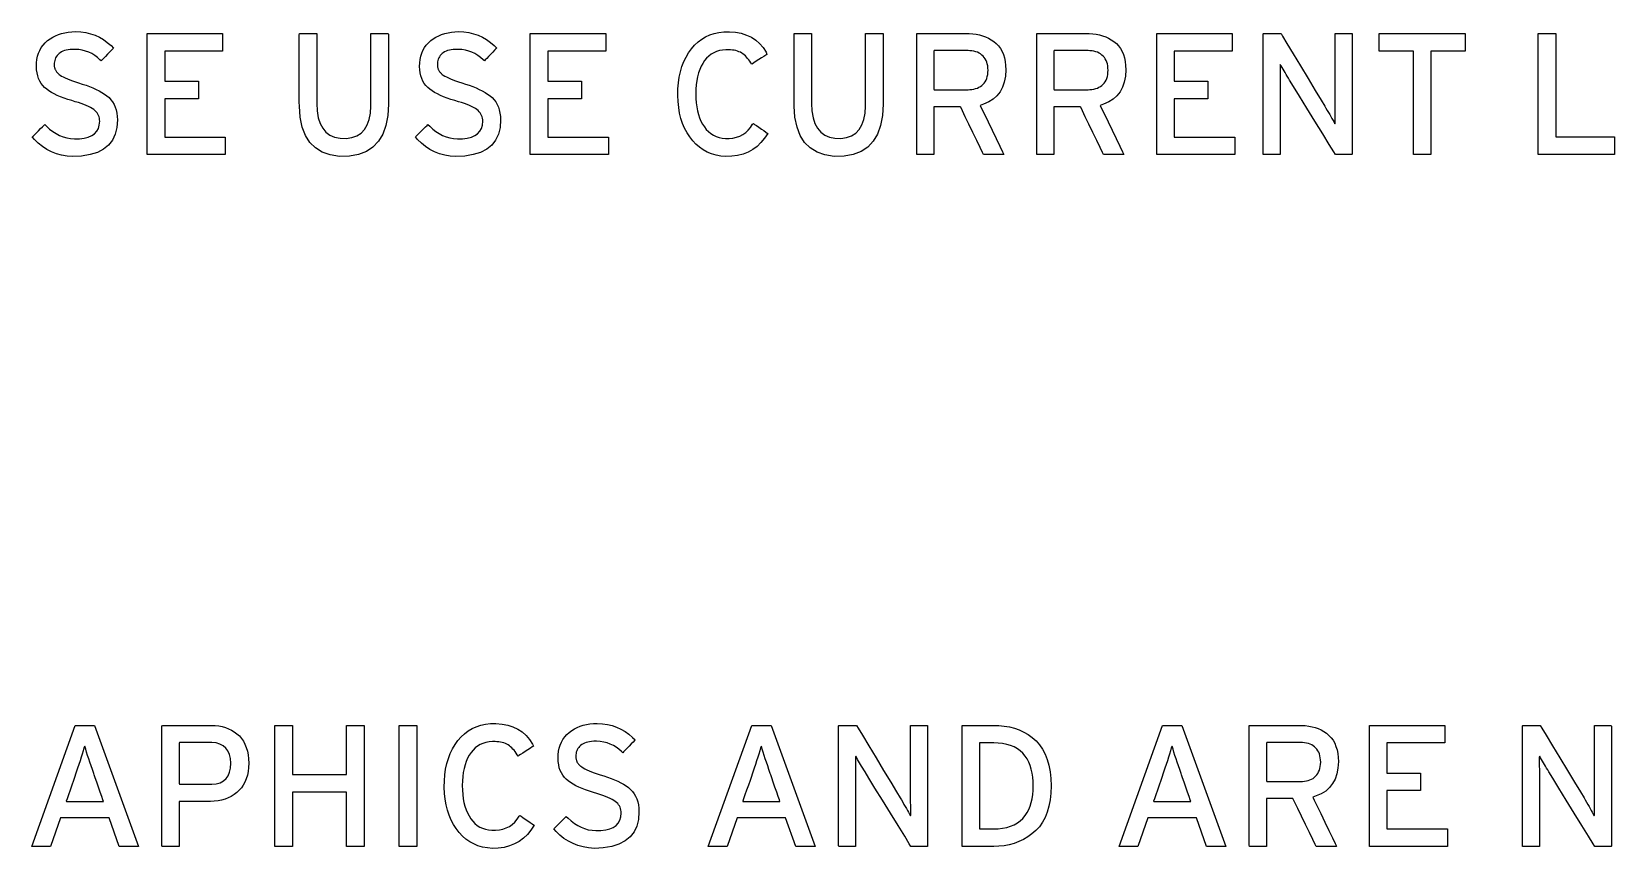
# Model space of a CAD drawing. Extents: x 1 to 47.7, y 0.2 to 33.4.
# Drawn here: x 9.623 to 13.054, y 18.892 to 20.662 of the extents above; entities that cross this region are included whole.
import ezdxf

# ---------------------------------------------------------------- set-up
doc = ezdxf.new("R2010")
doc.units = 0
doc.header["$MEASUREMENT"] = 0
doc.layers.add('6_0____DWG', color=7, linetype='CONTINUOUS')

msp = doc.modelspace()

# ---------------------------------------------------------------- linework, layer by layer
at = {"layer": '6_0____DWG'}
for points in [[(9.8092, 20.4712), (9.8081, 20.4546), (9.8046, 20.44), (9.7986, 20.4273), (9.7901, 20.4165), (9.7792, 20.4077), (9.7658, 20.4007), (9.75, 20.3958), (9.7317, 20.3927), (9.7126, 20.3917), (9.7001, 20.3927), (9.6882, 20.3947), (9.6769, 20.3978), (9.6662, 20.4019), (9.6561, 20.407), (9.6466, 20.4131), (9.6377, 20.4203), (9.6294, 20.4284), (9.6247, 20.4342), (9.6264, 20.4358), (9.6295, 20.4389), (9.6336, 20.443), (9.6381, 20.4475), (9.6427, 20.4521), (9.6468, 20.4562), (9.65, 20.4593), (9.6517, 20.4611), (9.6556, 20.4574), (9.6622, 20.4512), (9.6691, 20.4458), (9.6763, 20.4413), (9.6837, 20.4375), (9.6914, 20.4344), (9.6994, 20.4322), (9.7076, 20.4308), (9.716, 20.4301), (9.7268, 20.4303), (9.7371, 20.4316), (9.7459, 20.4338), (9.7535, 20.437), (9.7596, 20.4412), (9.7645, 20.4464), (9.7679, 20.4526), (9.77, 20.4598), (9.7708, 20.468), (9.7706, 20.4715), (9.7702, 20.4748), (9.7694, 20.4778), (9.7683, 20.4808), (9.7668, 20.4836), (9.7651, 20.4862), (9.763, 20.4888), (9.7606, 20.4912), (9.7579, 20.4934), (9.7546, 20.4956), (9.7509, 20.4979), (9.7466, 20.5), (9.7418, 20.5022), (9.7366, 20.5043), (9.7309, 20.5065), (9.7247, 20.5085), (9.718, 20.5106), (9.7103, 20.5128), (9.7017, 20.5155), (9.6936, 20.5183), (9.686, 20.5212), (9.6789, 20.5243), (9.6724, 20.5275), (9.6663, 20.5308), (9.6608, 20.5343), (9.6559, 20.5379), (9.6514, 20.5416), (9.6474, 20.5456), (9.6439, 20.5502), (9.641, 20.5552), (9.6385, 20.5606), (9.6366, 20.5665), (9.6351, 20.5729), (9.6342, 20.5798), (9.6338, 20.5871), (9.634, 20.5948), (9.6349, 20.6022), (9.6363, 20.6091), (9.6384, 20.6157), (9.641, 20.6219), (9.6443, 20.6278), (9.6483, 20.6332), (9.6528, 20.6383), (9.6579, 20.6429), (9.6634, 20.647), (9.6691, 20.6506), (9.6752, 20.6537), (9.6816, 20.6563), (9.6883, 20.6585), (9.6953, 20.6602), (9.7027, 20.6614), (9.7104, 20.6622), (9.7188, 20.6624), (9.7299, 20.6618), (9.7407, 20.6603), (9.7509, 20.6579), (9.7607, 20.6546), (9.7701, 20.6503), (9.779, 20.6452), (9.7874, 20.6392), (9.7954, 20.6323), (9.8008, 20.6267), (9.7993, 20.6252), (9.7964, 20.6221), (9.7924, 20.618), (9.7879, 20.6134), (9.7834, 20.6087), (9.7793, 20.6044), (9.776, 20.6011), (9.7742, 20.5991), (9.7714, 20.6015), (9.7658, 20.6066), (9.76, 20.611), (9.7537, 20.6148), (9.7472, 20.6179), (9.7402, 20.6204), (9.733, 20.6222), (9.7253, 20.6234), (9.7174, 20.624), (9.7113, 20.6239), (9.7067, 20.6236), (9.7023, 20.623), (9.6983, 20.6222), (9.6945, 20.6212), (9.6911, 20.62), (9.688, 20.6185), (9.6852, 20.6168), (9.6827, 20.6149), (9.6805, 20.6128), (9.6785, 20.6105), (9.6768, 20.6081), (9.6754, 20.6056), (9.6743, 20.6029), (9.6734, 20.6002), (9.6727, 20.5973), (9.6723, 20.5943), (9.6722, 20.5913), (9.6723, 20.5897), (9.6724, 20.5883), (9.6725, 20.5869), (9.6727, 20.5855), (9.673, 20.5842), (9.6734, 20.5829), (9.6738, 20.5817), (9.6743, 20.5805), (9.6748, 20.5793), (9.6755, 20.5781), (9.6762, 20.5768), (9.6771, 20.5756), (9.678, 20.5744), (9.6791, 20.5732), (9.6803, 20.5721), (9.6815, 20.5709), (9.6829, 20.5698), (9.685, 20.5683), (9.6882, 20.5662), (9.6919, 20.5641), (9.6962, 20.562), (9.7009, 20.5599), (9.7062, 20.5578), (9.7119, 20.5556), (9.7182, 20.5535), (9.725, 20.5513), (9.733, 20.5488), (9.7412, 20.5462), (9.749, 20.5434), (9.7563, 20.5404), (9.7632, 20.5373), (9.7696, 20.534), (9.7757, 20.5306), (9.7813, 20.527), (9.7864, 20.5233), (9.7911, 20.5193), (9.7953, 20.5149), (9.7989, 20.51), (9.802, 20.5046), (9.8045, 20.4989), (9.8065, 20.4926), (9.8079, 20.4859), (9.8088, 20.4788)], [(10.3968, 20.5052), (10.3953, 20.4806), (10.3912, 20.459), (10.3845, 20.4404), (10.3752, 20.4248), (10.3633, 20.4121), (10.3489, 20.4025), (10.3318, 20.3959), (10.3122, 20.3923), (10.2905, 20.392), (10.2707, 20.3951), (10.2534, 20.4012), (10.2387, 20.4103), (10.2266, 20.4224), (10.217, 20.4375), (10.21, 20.4556), (10.2056, 20.4767), (10.2037, 20.5009), (10.2036, 20.5098), (10.2036, 20.5233), (10.2036, 20.5439), (10.2036, 20.5689), (10.2036, 20.5954), (10.2036, 20.6203), (10.2036, 20.641), (10.2036, 20.6545), (10.2037, 20.6582), (10.2056, 20.6582), (10.2098, 20.6582), (10.2155, 20.6582), (10.222, 20.6582), (10.2285, 20.6582), (10.2344, 20.6582), (10.239, 20.6582), (10.2414, 20.6582), (10.2417, 20.6561), (10.2417, 20.6445), (10.2417, 20.6251), (10.2417, 20.6009), (10.2417, 20.5747), (10.2417, 20.5494), (10.2417, 20.5278), (10.2417, 20.5127), (10.2417, 20.507), (10.2425, 20.4904), (10.2448, 20.4759), (10.2488, 20.4634), (10.2543, 20.4529), (10.2613, 20.4444), (10.27, 20.438), (10.2802, 20.4336), (10.292, 20.4312), (10.3052, 20.431), (10.3176, 20.4329), (10.3283, 20.4367), (10.3374, 20.4426), (10.3449, 20.4503), (10.3507, 20.4601), (10.355, 20.4718), (10.3577, 20.4855), (10.3587, 20.5011), (10.3587, 20.5082), (10.3587, 20.5219), (10.3587, 20.5427), (10.3587, 20.568), (10.3587, 20.5947), (10.3587, 20.6199), (10.3587, 20.6408), (10.3587, 20.6545), (10.3588, 20.6582), (10.3607, 20.6582), (10.3649, 20.6582), (10.3706, 20.6582), (10.3771, 20.6582), (10.3836, 20.6582), (10.3895, 20.6582), (10.3941, 20.6582), (10.3965, 20.6582), (10.3968, 20.6561), (10.3968, 20.6443), (10.3968, 20.6247), (10.3968, 20.6002), (10.3968, 20.5737), (10.3968, 20.5481), (10.3968, 20.5262), (10.3968, 20.5109)], [(10.6398, 20.4712), (10.6387, 20.4546), (10.6352, 20.44), (10.6292, 20.4273), (10.6207, 20.4165), (10.6098, 20.4077), (10.5964, 20.4007), (10.5805, 20.3958), (10.5622, 20.3927), (10.5431, 20.3917), (10.5306, 20.3927), (10.5187, 20.3947), (10.5074, 20.3978), (10.4967, 20.4019), (10.4866, 20.407), (10.4772, 20.4131), (10.4683, 20.4203), (10.46, 20.4284), (10.4553, 20.4342), (10.457, 20.4358), (10.4601, 20.4389), (10.4641, 20.443), (10.4687, 20.4475), (10.4733, 20.4521), (10.4774, 20.4562), (10.4806, 20.4593), (10.4823, 20.4611), (10.4862, 20.4574), (10.4928, 20.4512), (10.4997, 20.4458), (10.5069, 20.4413), (10.5143, 20.4375), (10.522, 20.4344), (10.5299, 20.4322), (10.5381, 20.4308), (10.5466, 20.4301), (10.5574, 20.4303), (10.5676, 20.4316), (10.5765, 20.4338), (10.584, 20.437), (10.5902, 20.4412), (10.595, 20.4464), (10.5985, 20.4526), (10.6006, 20.4598), (10.6013, 20.468), (10.6012, 20.4715), (10.6007, 20.4748), (10.5999, 20.4778), (10.5988, 20.4808), (10.5974, 20.4836), (10.5957, 20.4862), (10.5936, 20.4888), (10.5912, 20.4912), (10.5885, 20.4934), (10.5852, 20.4956), (10.5814, 20.4979), (10.5772, 20.5), (10.5724, 20.5022), (10.5672, 20.5043), (10.5615, 20.5065), (10.5553, 20.5085), (10.5486, 20.5106), (10.5409, 20.5128), (10.5322, 20.5155), (10.5241, 20.5183), (10.5165, 20.5212), (10.5095, 20.5243), (10.5029, 20.5275), (10.4969, 20.5308), (10.4914, 20.5343), (10.4864, 20.5379), (10.4819, 20.5416), (10.478, 20.5456), (10.4745, 20.5502), (10.4715, 20.5552), (10.4691, 20.5606), (10.4671, 20.5665), (10.4657, 20.5729), (10.4648, 20.5798), (10.4644, 20.5871), (10.4646, 20.5948), (10.4654, 20.6022), (10.4669, 20.6091), (10.4689, 20.6157), (10.4716, 20.6219), (10.4749, 20.6278), (10.4788, 20.6332), (10.4834, 20.6383), (10.4885, 20.6429), (10.4939, 20.647), (10.4997, 20.6506), (10.5057, 20.6537), (10.5121, 20.6563), (10.5189, 20.6585), (10.5259, 20.6602), (10.5333, 20.6614), (10.541, 20.6622), (10.5493, 20.6624), (10.5605, 20.6618), (10.5712, 20.6603), (10.5815, 20.6579), (10.5913, 20.6546), (10.6006, 20.6503), (10.6095, 20.6452), (10.618, 20.6392), (10.626, 20.6323), (10.6314, 20.6267), (10.6299, 20.6252), (10.6269, 20.6221), (10.623, 20.618), (10.6185, 20.6134), (10.614, 20.6087), (10.6098, 20.6044), (10.6066, 20.6011), (10.6047, 20.5991), (10.602, 20.6015), (10.5964, 20.6066), (10.5905, 20.611), (10.5843, 20.6148), (10.5777, 20.6179), (10.5708, 20.6204), (10.5635, 20.6222), (10.5559, 20.6234), (10.5479, 20.624), (10.5419, 20.6239), (10.5372, 20.6236), (10.5329, 20.623), (10.5288, 20.6222), (10.5251, 20.6212), (10.5217, 20.62), (10.5185, 20.6185), (10.5157, 20.6168), (10.5132, 20.6149), (10.511, 20.6128), (10.5091, 20.6105), (10.5074, 20.6081), (10.506, 20.6056), (10.5048, 20.6029), (10.5039, 20.6002), (10.5033, 20.5973), (10.5029, 20.5943), (10.5028, 20.5913), (10.5028, 20.5897), (10.5029, 20.5883), (10.5031, 20.5869), (10.5033, 20.5855), (10.5036, 20.5842), (10.504, 20.5829), (10.5044, 20.5817), (10.5049, 20.5805), (10.5054, 20.5793), (10.5061, 20.5781), (10.5068, 20.5768), (10.5076, 20.5756), (10.5086, 20.5744), (10.5097, 20.5732), (10.5108, 20.5721), (10.5121, 20.5709), (10.5135, 20.5698), (10.5155, 20.5683), (10.5188, 20.5662), (10.5225, 20.5641), (10.5267, 20.562), (10.5315, 20.5599), (10.5367, 20.5578), (10.5425, 20.5556), (10.5488, 20.5535), (10.5556, 20.5513), (10.5636, 20.5488), (10.5718, 20.5462), (10.5795, 20.5434), (10.5868, 20.5404), (10.5937, 20.5373), (10.6002, 20.534), (10.6062, 20.5306), (10.6118, 20.527), (10.617, 20.5233), (10.6217, 20.5193), (10.6259, 20.5149), (10.6295, 20.51), (10.6325, 20.5046), (10.6351, 20.4989), (10.6371, 20.4926), (10.6385, 20.4859), (10.6394, 20.4788)], [(11.219, 20.4418), (11.2121, 20.4312), (11.2044, 20.4218), (11.1959, 20.4137), (11.1866, 20.4068), (11.1765, 20.4012), (11.1655, 20.3969), (11.1538, 20.3939), (11.1412, 20.3921), (11.1285, 20.3917), (11.1175, 20.3927), (11.1071, 20.3946), (11.0972, 20.3974), (11.0879, 20.4012), (11.0792, 20.406), (11.0711, 20.4117), (11.0635, 20.4184), (11.0565, 20.426), (11.05, 20.4344), (11.0441, 20.4434), (11.0389, 20.4531), (11.0346, 20.4634), (11.0309, 20.4743), (11.0281, 20.4858), (11.026, 20.498), (11.0246, 20.5109), (11.024, 20.5243), (11.0243, 20.5381), (11.0253, 20.5512), (11.0271, 20.5637), (11.0297, 20.5755), (11.033, 20.5868), (11.0371, 20.5974), (11.0419, 20.6074), (11.0475, 20.6167), (11.0538, 20.6255), (11.0606, 20.6334), (11.068, 20.6403), (11.0759, 20.6463), (11.0844, 20.6514), (11.0934, 20.6555), (11.103, 20.6586), (11.1132, 20.6608), (11.124, 20.6621), (11.1361, 20.6623), (11.1494, 20.6612), (11.1617, 20.6588), (11.1731, 20.6551), (11.1835, 20.6502), (11.1929, 20.644), (11.2014, 20.6365), (11.2089, 20.6278), (11.2155, 20.6178), (11.2174, 20.6132), (11.2149, 20.6115), (11.2107, 20.6088), (11.2054, 20.6054), (11.1997, 20.6017), (11.1941, 20.5981), (11.1892, 20.595), (11.1857, 20.5927), (11.1842, 20.5917), (11.1823, 20.5948), (11.18, 20.5982), (11.1777, 20.6014), (11.1754, 20.6044), (11.173, 20.6071), (11.1705, 20.6097), (11.1679, 20.612), (11.1653, 20.6141), (11.1627, 20.616), (11.1597, 20.6176), (11.1566, 20.619), (11.1533, 20.6202), (11.1498, 20.6212), (11.1461, 20.622), (11.1423, 20.6226), (11.1382, 20.623), (11.134, 20.6232), (11.1284, 20.6232), (11.1212, 20.6225), (11.1143, 20.6212), (11.1079, 20.6192), (11.1019, 20.6166), (11.0963, 20.6133), (11.0912, 20.6094), (11.0865, 20.6049), (11.0822, 20.5996), (11.0782, 20.5937), (11.0747, 20.5873), (11.0717, 20.5803), (11.0691, 20.5728), (11.0669, 20.5648), (11.0653, 20.5563), (11.0641, 20.5473), (11.0634, 20.5378), (11.0631, 20.5278), (11.0633, 20.5178), (11.064, 20.5084), (11.0651, 20.4994), (11.0667, 20.491), (11.0688, 20.483), (11.0713, 20.4755), (11.0743, 20.4685), (11.0777, 20.462), (11.0816, 20.456), (11.0859, 20.4504), (11.0906, 20.4456), (11.0956, 20.4414), (11.1011, 20.4379), (11.1071, 20.4351), (11.1134, 20.433), (11.1202, 20.4316), (11.1274, 20.4309), (11.1355, 20.4309), (11.1437, 20.4317), (11.1514, 20.4334), (11.1585, 20.436), (11.1651, 20.4394), (11.1712, 20.4437), (11.1768, 20.4488), (11.1818, 20.4548), (11.1863, 20.4617), (11.188, 20.4632), (11.1906, 20.4614), (11.1947, 20.4586), (11.1998, 20.4551), (11.2052, 20.4513), (11.2103, 20.4478), (11.2148, 20.4447), (11.2178, 20.4426)], [(11.4692, 20.5052), (11.4677, 20.4806), (11.4636, 20.459), (11.457, 20.4404), (11.4477, 20.4248), (11.4358, 20.4121), (11.4213, 20.4025), (11.4043, 20.3959), (11.3846, 20.3923), (11.3629, 20.392), (11.3431, 20.3951), (11.3259, 20.4012), (11.3112, 20.4103), (11.299, 20.4224), (11.2895, 20.4375), (11.2825, 20.4556), (11.278, 20.4767), (11.2762, 20.5009), (11.2761, 20.5098), (11.2761, 20.5233), (11.2761, 20.5439), (11.2761, 20.5689), (11.2761, 20.5954), (11.2761, 20.6203), (11.2761, 20.641), (11.2761, 20.6545), (11.2762, 20.6582), (11.2781, 20.6582), (11.2823, 20.6582), (11.288, 20.6582), (11.2945, 20.6582), (11.301, 20.6582), (11.3069, 20.6582), (11.3114, 20.6582), (11.3139, 20.6582), (11.3141, 20.6561), (11.3141, 20.6445), (11.3141, 20.6251), (11.3141, 20.6009), (11.3141, 20.5747), (11.3141, 20.5494), (11.3141, 20.5278), (11.3141, 20.5127), (11.3141, 20.507), (11.3149, 20.4904), (11.3173, 20.4759), (11.3212, 20.4634), (11.3267, 20.4529), (11.3338, 20.4444), (11.3425, 20.438), (11.3527, 20.4336), (11.3645, 20.4312), (11.3777, 20.431), (11.39, 20.4329), (11.4007, 20.4367), (11.4098, 20.4426), (11.4173, 20.4503), (11.4232, 20.4601), (11.4275, 20.4718), (11.4301, 20.4855), (11.4312, 20.5011), (11.4312, 20.5082), (11.4312, 20.5219), (11.4312, 20.5427), (11.4312, 20.568), (11.4312, 20.5947), (11.4312, 20.6199), (11.4312, 20.6408), (11.4312, 20.6545), (11.4312, 20.6582), (11.4332, 20.6582), (11.4374, 20.6582), (11.4431, 20.6582), (11.4495, 20.6582), (11.4561, 20.6582), (11.462, 20.6582), (11.4665, 20.6582), (11.469, 20.6582), (11.4692, 20.6561), (11.4692, 20.6443), (11.4692, 20.6247), (11.4692, 20.6002), (11.4692, 20.5737), (11.4692, 20.5481), (11.4692, 20.5262), (11.4692, 20.5109)], [(11.7351, 20.5798), (11.7341, 20.5658), (11.7317, 20.5532), (11.7279, 20.542), (11.7226, 20.532), (11.7158, 20.5234), (11.7076, 20.516), (11.698, 20.51), (11.6869, 20.5054), (11.6794, 20.5025), (11.6826, 20.4959), (11.6887, 20.4834), (11.6966, 20.4669), (11.7055, 20.4486), (11.7143, 20.4304), (11.7221, 20.4142), (11.728, 20.4021), (11.7309, 20.3961), (11.7302, 20.3958), (11.7265, 20.3958), (11.7207, 20.3958), (11.7135, 20.3958), (11.7059, 20.3958), (11.6987, 20.3958), (11.6926, 20.3958), (11.6884, 20.3958), (11.687, 20.3959), (11.6849, 20.4004), (11.6796, 20.4111), (11.6723, 20.4262), (11.6639, 20.4437), (11.6552, 20.4615), (11.6473, 20.4779), (11.641, 20.4909), (11.6373, 20.4985), (11.6363, 20.4997), (11.6324, 20.4997), (11.6254, 20.4997), (11.6165, 20.4997), (11.6066, 20.4997), (11.5969, 20.4997), (11.5884, 20.4997), (11.5822, 20.4997), (11.5794, 20.4997), (11.5793, 20.4971), (11.5793, 20.4878), (11.5793, 20.4737), (11.5793, 20.4567), (11.5793, 20.4388), (11.5793, 20.4218), (11.5793, 20.4077), (11.5793, 20.3985), (11.5792, 20.3958), (11.5774, 20.3958), (11.5733, 20.3958), (11.5678, 20.3958), (11.5615, 20.3958), (11.5551, 20.3958), (11.5493, 20.3958), (11.5448, 20.3958), (11.5423, 20.3958), (11.542, 20.3988), (11.542, 20.418), (11.542, 20.4508), (11.542, 20.4922), (11.542, 20.5374), (11.542, 20.5815), (11.542, 20.6195), (11.542, 20.6467), (11.542, 20.6581), (11.5454, 20.6582), (11.5559, 20.6582), (11.5714, 20.6582), (11.5898, 20.6582), (11.6091, 20.6582), (11.6271, 20.6582), (11.6418, 20.6582), (11.6512, 20.6582), (11.6556, 20.6582), (11.6634, 20.6578), (11.6708, 20.6569), (11.678, 20.6555), (11.6848, 20.6536), (11.6914, 20.6513), (11.6976, 20.6484), (11.7036, 20.645), (11.7092, 20.6411), (11.7145, 20.6366), (11.7193, 20.6315), (11.7234, 20.6259), (11.7269, 20.6196), (11.7298, 20.6128), (11.7321, 20.6054), (11.7337, 20.5975), (11.7347, 20.5889)], [(11.9953, 20.5798), (11.9943, 20.5658), (11.9919, 20.5532), (11.9881, 20.542), (11.9828, 20.532), (11.976, 20.5234), (11.9678, 20.516), (11.9582, 20.51), (11.9471, 20.5054), (11.9396, 20.5025), (11.9428, 20.4959), (11.9489, 20.4834), (11.9568, 20.4669), (11.9657, 20.4486), (11.9745, 20.4304), (11.9823, 20.4142), (11.9882, 20.4021), (11.9911, 20.3961), (11.9903, 20.3958), (11.9867, 20.3958), (11.9808, 20.3958), (11.9737, 20.3958), (11.9661, 20.3958), (11.9589, 20.3958), (11.9527, 20.3958), (11.9486, 20.3958), (11.9472, 20.3959), (11.945, 20.4004), (11.9398, 20.4111), (11.9325, 20.4262), (11.9241, 20.4437), (11.9154, 20.4615), (11.9074, 20.4779), (11.9012, 20.4909), (11.8975, 20.4985), (11.8964, 20.4997), (11.8926, 20.4997), (11.8856, 20.4997), (11.8767, 20.4997), (11.8668, 20.4997), (11.8571, 20.4997), (11.8486, 20.4997), (11.8424, 20.4997), (11.8395, 20.4997), (11.8395, 20.4971), (11.8395, 20.4878), (11.8395, 20.4737), (11.8395, 20.4567), (11.8395, 20.4388), (11.8395, 20.4218), (11.8395, 20.4077), (11.8395, 20.3985), (11.8394, 20.3958), (11.8376, 20.3958), (11.8335, 20.3958), (11.828, 20.3958), (11.8217, 20.3958), (11.8153, 20.3958), (11.8095, 20.3958), (11.805, 20.3958), (11.8025, 20.3958), (11.8022, 20.3988), (11.8022, 20.418), (11.8022, 20.4508), (11.8022, 20.4922), (11.8022, 20.5374), (11.8022, 20.5815), (11.8022, 20.6195), (11.8022, 20.6467), (11.8022, 20.6581), (11.8056, 20.6582), (11.8161, 20.6582), (11.8316, 20.6582), (11.85, 20.6582), (11.8692, 20.6582), (11.8873, 20.6582), (11.902, 20.6582), (11.9114, 20.6582), (11.9158, 20.6582), (11.9235, 20.6578), (11.931, 20.6569), (11.9382, 20.6555), (11.945, 20.6536), (11.9516, 20.6513), (11.9578, 20.6484), (11.9638, 20.645), (11.9694, 20.6411), (11.9747, 20.6366), (11.9795, 20.6315), (11.9836, 20.6259), (11.9871, 20.6196), (11.99, 20.6128), (11.9922, 20.6054), (11.9939, 20.5975), (11.9949, 20.5889)], [(12.4498, 20.3958), (12.4461, 20.4018), (12.4362, 20.4179), (12.422, 20.4409), (12.4053, 20.468), (12.388, 20.4962), (12.3718, 20.5225), (12.3587, 20.5438), (12.3504, 20.5573), (12.3477, 20.5616), (12.3453, 20.5657), (12.3429, 20.5697), (12.3406, 20.5736), (12.3384, 20.5774), (12.3362, 20.581), (12.3341, 20.5845), (12.3322, 20.588), (12.3302, 20.5913), (12.3295, 20.5891), (12.3295, 20.5828), (12.3295, 20.5763), (12.3295, 20.5696), (12.3296, 20.5627), (12.3296, 20.5556), (12.3297, 20.5482), (12.3297, 20.5407), (12.3298, 20.533), (12.3298, 20.5282), (12.3298, 20.516), (12.3298, 20.4976), (12.3298, 20.4755), (12.3298, 20.4522), (12.3298, 20.4301), (12.3298, 20.4117), (12.3298, 20.3995), (12.3298, 20.3958), (12.3281, 20.3958), (12.3242, 20.3958), (12.3189, 20.3958), (12.3127, 20.3958), (12.3064, 20.3958), (12.3006, 20.3958), (12.296, 20.3958), (12.2933, 20.3958), (12.2929, 20.3977), (12.2929, 20.4147), (12.2929, 20.4456), (12.2929, 20.4857), (12.2929, 20.5303), (12.2929, 20.5744), (12.2929, 20.6135), (12.2929, 20.6428), (12.2929, 20.6574), (12.2936, 20.6582), (12.2968, 20.6582), (12.3018, 20.6582), (12.308, 20.6582), (12.3147, 20.6582), (12.3211, 20.6582), (12.3265, 20.6582), (12.3303, 20.6582), (12.3317, 20.6582), (12.3352, 20.6524), (12.3446, 20.6368), (12.3582, 20.6143), (12.3741, 20.588), (12.3906, 20.5606), (12.406, 20.535), (12.4186, 20.5142), (12.4265, 20.5011), (12.4291, 20.4966), (12.432, 20.4918), (12.4347, 20.4871), (12.4373, 20.4825), (12.4398, 20.4782), (12.4422, 20.474), (12.4444, 20.4699), (12.4466, 20.4661), (12.4486, 20.4624), (12.4494, 20.4645), (12.4493, 20.471), (12.4492, 20.4777), (12.4492, 20.4846), (12.4491, 20.4916), (12.4491, 20.4989), (12.4491, 20.5063), (12.4491, 20.5139), (12.4491, 20.5217), (12.4491, 20.5265), (12.4491, 20.5386), (12.4491, 20.5569), (12.4491, 20.5789), (12.4491, 20.6021), (12.4491, 20.6241), (12.4491, 20.6424), (12.4491, 20.6546), (12.4491, 20.6582), (12.4508, 20.6582), (12.4547, 20.6582), (12.46, 20.6582), (12.4662, 20.6582), (12.4725, 20.6582), (12.4783, 20.6582), (12.4828, 20.6582), (12.4856, 20.6582), (12.486, 20.6564), (12.486, 20.6394), (12.486, 20.6084), (12.486, 20.5683), (12.486, 20.5238), (12.486, 20.4796), (12.486, 20.4405), (12.486, 20.4113), (12.486, 20.3967), (12.4853, 20.3958), (12.4824, 20.3958), (12.4777, 20.3958), (12.4719, 20.3958), (12.4657, 20.3958), (12.4597, 20.3958), (12.4546, 20.3958), (12.4511, 20.3958)], [(11.6967, 20.5787), (11.6964, 20.5835), (11.6959, 20.5881), (11.695, 20.5923), (11.6939, 20.5963), (11.6924, 20.6), (11.6906, 20.6033), (11.6885, 20.6064), (11.6861, 20.6091), (11.6834, 20.6117), (11.6804, 20.614), (11.6772, 20.6159), (11.6737, 20.6176), (11.67, 20.6189), (11.666, 20.62), (11.6618, 20.6207), (11.6574, 20.6211), (11.6534, 20.6213), (11.6497, 20.6213), (11.6415, 20.6213), (11.6302, 20.6213), (11.6173, 20.6213), (11.6043, 20.6213), (11.5927, 20.6213), (11.5839, 20.6213), (11.5795, 20.6213), (11.5793, 20.6195), (11.5793, 20.6122), (11.5793, 20.6006), (11.5793, 20.5864), (11.5793, 20.5714), (11.5793, 20.5573), (11.5793, 20.5457), (11.5793, 20.5383), (11.5795, 20.5366), (11.5839, 20.5366), (11.5927, 20.5366), (11.6043, 20.5366), (11.6173, 20.5366), (11.6302, 20.5366), (11.6415, 20.5366), (11.6497, 20.5366), (11.6534, 20.5366), (11.6573, 20.5367), (11.6617, 20.5371), (11.6658, 20.5378), (11.6697, 20.5388), (11.6734, 20.5401), (11.6768, 20.5417), (11.68, 20.5435), (11.683, 20.5457), (11.6858, 20.5482), (11.6883, 20.5509), (11.6904, 20.5539), (11.6923, 20.5573), (11.6938, 20.5609), (11.695, 20.5649), (11.6959, 20.5692), (11.6964, 20.5738)], [(11.9569, 20.5787), (11.9566, 20.5835), (11.9561, 20.5881), (11.9552, 20.5923), (11.9541, 20.5963), (11.9526, 20.6), (11.9508, 20.6033), (11.9487, 20.6064), (11.9463, 20.6091), (11.9436, 20.6117), (11.9406, 20.614), (11.9373, 20.6159), (11.9339, 20.6176), (11.9302, 20.6189), (11.9262, 20.62), (11.922, 20.6207), (11.9176, 20.6211), (11.9135, 20.6213), (11.9099, 20.6213), (11.9017, 20.6213), (11.8904, 20.6213), (11.8775, 20.6213), (11.8645, 20.6213), (11.8529, 20.6213), (11.8441, 20.6213), (11.8397, 20.6213), (11.8395, 20.6195), (11.8395, 20.6122), (11.8395, 20.6006), (11.8395, 20.5864), (11.8395, 20.5714), (11.8395, 20.5573), (11.8395, 20.5457), (11.8395, 20.5383), (11.8397, 20.5366), (11.8441, 20.5366), (11.8529, 20.5366), (11.8645, 20.5366), (11.8775, 20.5366), (11.8904, 20.5366), (11.9017, 20.5366), (11.9099, 20.5366), (11.9135, 20.5366), (11.9175, 20.5367), (11.9219, 20.5371), (11.926, 20.5378), (11.9299, 20.5388), (11.9336, 20.5401), (11.937, 20.5417), (11.9402, 20.5435), (11.9432, 20.5457), (11.946, 20.5482), (11.9485, 20.5509), (11.9506, 20.5539), (11.9525, 20.5573), (11.954, 20.5609), (11.9552, 20.5649), (11.9561, 20.5692), (11.9566, 20.5738)], [(10.0939, 19.0761), (10.0935, 19.0669), (10.0925, 19.0583), (10.0909, 19.0501), (10.0886, 19.0425), (10.0857, 19.0355), (10.0822, 19.0289), (10.078, 19.0229), (10.0733, 19.0175), (10.0679, 19.0125), (10.0622, 19.0082), (10.056, 19.0044), (10.0495, 19.0011), (10.0426, 18.9985), (10.0352, 18.9964), (10.0274, 18.9949), (10.0193, 18.994), (10.0107, 18.9936), (10.0077, 18.9936), (10.0014, 18.9936), (9.9921, 18.9936), (9.981, 18.9936), (9.9694, 18.9936), (9.9586, 18.9936), (9.9498, 18.9936), (9.9444, 18.9936), (9.9432, 18.9932), (9.9432, 18.9872), (9.9432, 18.9758), (9.9432, 18.9607), (9.9432, 18.9438), (9.9432, 18.927), (9.9432, 18.9122), (9.9432, 18.9013), (9.9432, 18.896), (9.9423, 18.8958), (9.9391, 18.8958), (9.934, 18.8958), (9.9278, 18.8958), (9.9213, 18.8958), (9.9151, 18.8958), (9.9101, 18.8958), (9.9068, 18.8958), (9.9059, 18.8964), (9.9059, 18.9104), (9.9059, 18.9397), (9.9059, 18.9795), (9.9059, 19.0245), (9.9059, 19.0698), (9.9059, 19.1103), (9.9059, 19.1411), (9.9059, 19.1571), (9.9077, 19.1582), (9.9164, 19.1582), (9.9305, 19.1582), (9.9478, 19.1582), (9.9663, 19.1582), (9.984, 19.1582), (9.999, 19.1582), (10.009, 19.1582), (10.0132, 19.1582), (10.0213, 19.1579), (10.0292, 19.157), (10.0366, 19.1556), (10.0437, 19.1536), (10.0504, 19.151), (10.0567, 19.1479), (10.0627, 19.1443), (10.0683, 19.1401), (10.0736, 19.1353), (10.0783, 19.1298), (10.0823, 19.1239), (10.0858, 19.1173), (10.0887, 19.1102), (10.0909, 19.1025), (10.0925, 19.0943), (10.0935, 19.0855)], [(10.7127, 18.9418), (10.7058, 18.9312), (10.6981, 18.9218), (10.6896, 18.9137), (10.6803, 18.9068), (10.6702, 18.9012), (10.6593, 18.8969), (10.6475, 18.8939), (10.6349, 18.8921), (10.6222, 18.8917), (10.6112, 18.8927), (10.6008, 18.8946), (10.5909, 18.8974), (10.5816, 18.9012), (10.5729, 18.906), (10.5648, 18.9117), (10.5572, 18.9184), (10.5502, 18.926), (10.5437, 18.9344), (10.5378, 18.9434), (10.5326, 18.9531), (10.5283, 18.9634), (10.5246, 18.9743), (10.5218, 18.9858), (10.5197, 18.998), (10.5183, 19.0109), (10.5177, 19.0243), (10.518, 19.0381), (10.519, 19.0512), (10.5208, 19.0637), (10.5234, 19.0755), (10.5267, 19.0868), (10.5308, 19.0974), (10.5356, 19.1074), (10.5412, 19.1167), (10.5475, 19.1255), (10.5543, 19.1334), (10.5617, 19.1403), (10.5696, 19.1463), (10.5781, 19.1514), (10.5871, 19.1555), (10.5968, 19.1586), (10.6069, 19.1608), (10.6177, 19.1621), (10.6298, 19.1623), (10.6431, 19.1612), (10.6554, 19.1588), (10.6668, 19.1551), (10.6772, 19.1502), (10.6866, 19.144), (10.6951, 19.1365), (10.7027, 19.1278), (10.7092, 19.1178), (10.7112, 19.1132), (10.7086, 19.1115), (10.7044, 19.1088), (10.6991, 19.1054), (10.6934, 19.1017), (10.6878, 19.0981), (10.6829, 19.095), (10.6794, 19.0927), (10.6779, 19.0917), (10.676, 19.0948), (10.6737, 19.0982), (10.6715, 19.1014), (10.6691, 19.1044), (10.6667, 19.1071), (10.6642, 19.1097), (10.6617, 19.112), (10.6591, 19.1141), (10.6564, 19.116), (10.6534, 19.1176), (10.6503, 19.119), (10.647, 19.1202), (10.6435, 19.1212), (10.6398, 19.122), (10.636, 19.1226), (10.632, 19.123), (10.6278, 19.1232), (10.6221, 19.1232), (10.6149, 19.1225), (10.608, 19.1212), (10.6016, 19.1192), (10.5956, 19.1166), (10.5901, 19.1133), (10.5849, 19.1094), (10.5802, 19.1049), (10.5759, 19.0996), (10.572, 19.0937), (10.5684, 19.0873), (10.5654, 19.0803), (10.5628, 19.0728), (10.5607, 19.0648), (10.559, 19.0563), (10.5578, 19.0473), (10.5571, 19.0378), (10.5568, 19.0278), (10.557, 19.0178), (10.5577, 19.0084), (10.5588, 18.9994), (10.5604, 18.991), (10.5625, 18.983), (10.565, 18.9755), (10.568, 18.9685), (10.5715, 18.962), (10.5754, 18.956), (10.5796, 18.9504), (10.5843, 18.9456), (10.5893, 18.9414), (10.5949, 18.9379), (10.6008, 18.9351), (10.6072, 18.933), (10.6139, 18.9316), (10.6211, 18.9309), (10.6292, 18.9309), (10.6374, 18.9317), (10.6451, 18.9334), (10.6522, 18.936), (10.6589, 18.9394), (10.6649, 18.9437), (10.6705, 18.9488), (10.6755, 18.9548), (10.68, 18.9617), (10.6817, 18.9632), (10.6843, 18.9614), (10.6884, 18.9586), (10.6935, 18.9551), (10.6989, 18.9513), (10.704, 18.9478), (10.7085, 18.9447), (10.7115, 18.9426)], [(10.9399, 18.9712), (10.9388, 18.9546), (10.9353, 18.94), (10.9293, 18.9273), (10.9208, 18.9165), (10.9099, 18.9077), (10.8965, 18.9007), (10.8807, 18.8958), (10.8623, 18.8927), (10.8433, 18.8917), (10.8308, 18.8927), (10.8188, 18.8947), (10.8075, 18.8978), (10.7969, 18.9019), (10.7868, 18.907), (10.7773, 18.9131), (10.7684, 18.9203), (10.7601, 18.9284), (10.7554, 18.9342), (10.7571, 18.9358), (10.7602, 18.9389), (10.7643, 18.943), (10.7688, 18.9475), (10.7734, 18.9521), (10.7775, 18.9562), (10.7807, 18.9593), (10.7824, 18.9611), (10.7863, 18.9574), (10.7929, 18.9512), (10.7998, 18.9458), (10.807, 18.9413), (10.8144, 18.9375), (10.8221, 18.9344), (10.83, 18.9322), (10.8382, 18.9308), (10.8467, 18.9301), (10.8575, 18.9303), (10.8677, 18.9316), (10.8766, 18.9338), (10.8842, 18.937), (10.8903, 18.9412), (10.8951, 18.9464), (10.8986, 18.9526), (10.9007, 18.9598), (10.9014, 18.968), (10.9013, 18.9715), (10.9008, 18.9748), (10.9001, 18.9778), (10.8989, 18.9808), (10.8975, 18.9836), (10.8958, 18.9862), (10.8937, 18.9888), (10.8913, 18.9912), (10.8886, 18.9934), (10.8853, 18.9956), (10.8815, 18.9979), (10.8773, 19), (10.8725, 19.0022), (10.8673, 19.0043), (10.8616, 19.0065), (10.8554, 19.0085), (10.8487, 19.0106), (10.841, 19.0128), (10.8323, 19.0155), (10.8242, 19.0183), (10.8166, 19.0212), (10.8096, 19.0243), (10.803, 19.0275), (10.797, 19.0308), (10.7915, 19.0343), (10.7865, 19.0379), (10.7821, 19.0416), (10.7781, 19.0456), (10.7746, 19.0502), (10.7716, 19.0552), (10.7692, 19.0606), (10.7672, 19.0665), (10.7658, 19.0729), (10.7649, 19.0798), (10.7645, 19.0871), (10.7647, 19.0948), (10.7655, 19.1022), (10.767, 19.1091), (10.769, 19.1157), (10.7717, 19.1219), (10.775, 19.1278), (10.7789, 19.1332), (10.7835, 19.1383), (10.7886, 19.1429), (10.794, 19.147), (10.7998, 19.1506), (10.8058, 19.1537), (10.8122, 19.1563), (10.819, 19.1585), (10.826, 19.1602), (10.8334, 19.1614), (10.8411, 19.1622), (10.8495, 19.1624), (10.8606, 19.1618), (10.8713, 19.1603), (10.8816, 19.1579), (10.8914, 19.1546), (10.9008, 19.1503), (10.9097, 19.1452), (10.9181, 19.1392), (10.9261, 19.1323), (10.9315, 19.1267), (10.93, 19.1252), (10.927, 19.1221), (10.9231, 19.118), (10.9186, 19.1134), (10.9141, 19.1087), (10.9099, 19.1044), (10.9067, 19.1011), (10.9048, 19.0991), (10.9021, 19.1015), (10.8965, 19.1066), (10.8906, 19.111), (10.8844, 19.1148), (10.8778, 19.1179), (10.8709, 19.1204), (10.8636, 19.1222), (10.856, 19.1234), (10.848, 19.124), (10.842, 19.1239), (10.8373, 19.1236), (10.833, 19.123), (10.8289, 19.1222), (10.8252, 19.1212), (10.8218, 19.12), (10.8186, 19.1185), (10.8158, 19.1168), (10.8133, 19.1149), (10.8111, 19.1128), (10.8092, 19.1105), (10.8075, 19.1081), (10.8061, 19.1056), (10.8049, 19.1029), (10.804, 19.1002), (10.8034, 19.0973), (10.803, 19.0943), (10.8029, 19.0913), (10.8029, 19.0897), (10.803, 19.0883), (10.8032, 19.0869), (10.8034, 19.0855), (10.8037, 19.0842), (10.8041, 19.0829), (10.8045, 19.0817), (10.805, 19.0805), (10.8055, 19.0793), (10.8062, 19.0781), (10.8069, 19.0768), (10.8078, 19.0756), (10.8087, 19.0744), (10.8098, 19.0732), (10.8109, 19.0721), (10.8122, 19.0709), (10.8136, 19.0698), (10.8157, 19.0683), (10.8189, 19.0662), (10.8226, 19.0641), (10.8268, 19.062), (10.8316, 19.0599), (10.8368, 19.0578), (10.8426, 19.0556), (10.8489, 19.0535), (10.8557, 19.0513), (10.8637, 19.0488), (10.8719, 19.0462), (10.8796, 19.0434), (10.887, 19.0404), (10.8938, 19.0373), (10.9003, 19.034), (10.9063, 19.0306), (10.9119, 19.027), (10.9171, 19.0233), (10.9218, 19.0193), (10.926, 19.0149), (10.9296, 19.01), (10.9327, 19.0046), (10.9352, 18.9989), (10.9372, 18.9926), (10.9386, 18.9859), (10.9395, 18.9788)], [(11.5295, 18.8958), (11.5258, 18.9018), (11.5159, 18.9179), (11.5017, 18.9409), (11.485, 18.968), (11.4677, 18.9962), (11.4515, 19.0225), (11.4384, 19.0438), (11.4301, 19.0573), (11.4274, 19.0616), (11.425, 19.0657), (11.4226, 19.0697), (11.4203, 19.0736), (11.4181, 19.0774), (11.4159, 19.081), (11.4138, 19.0845), (11.4119, 19.088), (11.4099, 19.0913), (11.4092, 19.0891), (11.4092, 19.0828), (11.4092, 19.0763), (11.4092, 19.0696), (11.4093, 19.0627), (11.4093, 19.0556), (11.4094, 19.0482), (11.4094, 19.0407), (11.4095, 19.033), (11.4095, 19.0282), (11.4095, 19.016), (11.4095, 18.9976), (11.4095, 18.9755), (11.4095, 18.9522), (11.4095, 18.9301), (11.4095, 18.9117), (11.4095, 18.8995), (11.4095, 18.8958), (11.4078, 18.8958), (11.4039, 18.8958), (11.3986, 18.8958), (11.3924, 18.8958), (11.3861, 18.8958), (11.3803, 18.8958), (11.3757, 18.8958), (11.373, 18.8958), (11.3726, 18.8977), (11.3726, 18.9147), (11.3726, 18.9456), (11.3726, 18.9857), (11.3726, 19.0303), (11.3726, 19.0744), (11.3726, 19.1135), (11.3726, 19.1428), (11.3726, 19.1574), (11.3733, 19.1582), (11.3765, 19.1582), (11.3815, 19.1582), (11.3877, 19.1582), (11.3944, 19.1582), (11.4008, 19.1582), (11.4062, 19.1582), (11.41, 19.1582), (11.4114, 19.1582), (11.4149, 19.1524), (11.4243, 19.1368), (11.4379, 19.1143), (11.4538, 19.088), (11.4703, 19.0606), (11.4857, 19.035), (11.4983, 19.0142), (11.5062, 19.0011), (11.5088, 18.9966), (11.5117, 18.9918), (11.5144, 18.9871), (11.517, 18.9825), (11.5195, 18.9782), (11.5219, 18.974), (11.5241, 18.9699), (11.5263, 18.9661), (11.5283, 18.9624), (11.5291, 18.9645), (11.529, 18.971), (11.5289, 18.9777), (11.5289, 18.9846), (11.5288, 18.9916), (11.5288, 18.9989), (11.5288, 19.0063), (11.5288, 19.0139), (11.5288, 19.0217), (11.5288, 19.0265), (11.5288, 19.0386), (11.5288, 19.0569), (11.5288, 19.0789), (11.5288, 19.1021), (11.5288, 19.1241), (11.5288, 19.1424), (11.5288, 19.1546), (11.5288, 19.1582), (11.5305, 19.1582), (11.5344, 19.1582), (11.5397, 19.1582), (11.5459, 19.1582), (11.5522, 19.1582), (11.558, 19.1582), (11.5625, 19.1582), (11.5653, 19.1582), (11.5657, 19.1564), (11.5657, 19.1394), (11.5657, 19.1084), (11.5657, 19.0683), (11.5657, 19.0238), (11.5657, 18.9796), (11.5657, 18.9405), (11.5657, 18.9113), (11.5657, 18.8967), (11.565, 18.8958), (11.5621, 18.8958), (11.5574, 18.8958), (11.5516, 18.8958), (11.5454, 18.8958), (11.5394, 18.8958), (11.5343, 18.8958), (11.5308, 18.8958)], [(11.8334, 19.027), (11.8327, 19.0113), (11.8311, 18.9966), (11.8284, 18.9829), (11.8248, 18.9703), (11.8202, 18.9587), (11.8145, 18.9482), (11.8079, 18.9387), (11.8003, 18.9302), (11.7918, 18.9229), (11.7829, 18.9164), (11.7735, 18.9109), (11.7637, 18.9062), (11.7534, 18.9023), (11.7427, 18.8994), (11.7315, 18.8973), (11.7199, 18.8962), (11.7095, 18.8958), (11.7061, 18.8958), (11.6984, 18.8958), (11.6878, 18.8958), (11.6758, 18.8958), (11.6636, 18.8958), (11.6528, 18.8958), (11.6446, 18.8958), (11.6405, 18.8958), (11.6403, 18.9012), (11.6403, 18.924), (11.6403, 18.9599), (11.6403, 19.0038), (11.6403, 19.0503), (11.6403, 19.0941), (11.6403, 19.1301), (11.6403, 19.1529), (11.6405, 19.1582), (11.6446, 19.1582), (11.6528, 19.1582), (11.6636, 19.1582), (11.6758, 19.1582), (11.6878, 19.1582), (11.6984, 19.1582), (11.7061, 19.1582), (11.7095, 19.1582), (11.7201, 19.158), (11.7319, 19.1569), (11.7432, 19.155), (11.7541, 19.1522), (11.7644, 19.1485), (11.7743, 19.1439), (11.7837, 19.1384), (11.7926, 19.132), (11.8009, 19.1247), (11.8084, 19.1162), (11.8149, 19.1067), (11.8204, 19.0961), (11.825, 19.0844), (11.8285, 19.0717), (11.8311, 19.0579), (11.8328, 19.043)], [(12.4561, 19.0798), (12.4552, 19.0658), (12.4528, 19.0532), (12.4489, 19.042), (12.4436, 19.032), (12.4369, 19.0234), (12.4287, 19.016), (12.419, 19.01), (12.408, 19.0054), (12.4004, 19.0025), (12.4036, 18.9959), (12.4097, 18.9834), (12.4177, 18.9669), (12.4265, 18.9486), (12.4354, 18.9304), (12.4432, 18.9142), (12.449, 18.9021), (12.4519, 18.8961), (12.4512, 18.8958), (12.4475, 18.8958), (12.4417, 18.8958), (12.4346, 18.8958), (12.427, 18.8958), (12.4197, 18.8958), (12.4136, 18.8958), (12.4095, 18.8958), (12.4081, 18.8959), (12.4059, 18.9004), (12.4007, 18.9111), (12.3934, 18.9262), (12.3849, 18.9437), (12.3762, 18.9615), (12.3683, 18.9779), (12.362, 18.9909), (12.3583, 18.9985), (12.3573, 18.9997), (12.3534, 18.9997), (12.3465, 18.9997), (12.3375, 18.9997), (12.3277, 18.9997), (12.318, 18.9997), (12.3095, 18.9997), (12.3033, 18.9997), (12.3004, 18.9997), (12.3003, 18.9971), (12.3003, 18.9878), (12.3003, 18.9737), (12.3003, 18.9567), (12.3003, 18.9388), (12.3003, 18.9218), (12.3003, 18.9077), (12.3003, 18.8985), (12.3003, 18.8958), (12.2984, 18.8958), (12.2944, 18.8958), (12.2889, 18.8958), (12.2825, 18.8958), (12.2761, 18.8958), (12.2703, 18.8958), (12.2658, 18.8958), (12.2633, 18.8958), (12.263, 18.8988), (12.263, 18.918), (12.263, 18.9508), (12.263, 18.9922), (12.263, 19.0374), (12.263, 19.0815), (12.263, 19.1195), (12.263, 19.1467), (12.263, 19.1581), (12.2665, 19.1582), (12.2769, 19.1582), (12.2924, 19.1582), (12.3108, 19.1582), (12.3301, 19.1582), (12.3481, 19.1582), (12.3629, 19.1582), (12.3722, 19.1582), (12.3766, 19.1582), (12.3844, 19.1578), (12.3919, 19.1569), (12.399, 19.1555), (12.4059, 19.1536), (12.4124, 19.1513), (12.4187, 19.1484), (12.4246, 19.145), (12.4302, 19.1411), (12.4356, 19.1366), (12.4403, 19.1315), (12.4444, 19.1259), (12.448, 19.1196), (12.4508, 19.1128), (12.4531, 19.1054), (12.4547, 19.0975), (12.4558, 19.0889)], [(13.0119, 18.8958), (13.0082, 18.9018), (12.9983, 18.9179), (12.9841, 18.9409), (12.9674, 18.968), (12.9501, 18.9962), (12.9339, 19.0225), (12.9208, 19.0438), (12.9125, 19.0573), (12.9098, 19.0616), (12.9074, 19.0657), (12.905, 19.0697), (12.9027, 19.0736), (12.9005, 19.0774), (12.8983, 19.081), (12.8963, 19.0845), (12.8943, 19.088), (12.8924, 19.0913), (12.8916, 19.0891), (12.8916, 19.0828), (12.8916, 19.0763), (12.8916, 19.0696), (12.8917, 19.0627), (12.8917, 19.0556), (12.8918, 19.0482), (12.8918, 19.0407), (12.8919, 19.033), (12.8919, 19.0282), (12.8919, 19.016), (12.8919, 18.9976), (12.8919, 18.9755), (12.8919, 18.9522), (12.8919, 18.9301), (12.8919, 18.9117), (12.8919, 18.8995), (12.8919, 18.8958), (12.8902, 18.8958), (12.8863, 18.8958), (12.881, 18.8958), (12.8748, 18.8958), (12.8685, 18.8958), (12.8627, 18.8958), (12.8582, 18.8958), (12.8554, 18.8958), (12.855, 18.8977), (12.855, 18.9147), (12.855, 18.9456), (12.855, 18.9857), (12.855, 19.0303), (12.855, 19.0744), (12.855, 19.1135), (12.855, 19.1428), (12.855, 19.1574), (12.8557, 19.1582), (12.8589, 19.1582), (12.8639, 19.1582), (12.8701, 19.1582), (12.8768, 19.1582), (12.8832, 19.1582), (12.8886, 19.1582), (12.8924, 19.1582), (12.8938, 19.1582), (12.8973, 19.1524), (12.9067, 19.1368), (12.9203, 19.1143), (12.9362, 19.088), (12.9527, 19.0606), (12.9681, 19.035), (12.9807, 19.0142), (12.9886, 19.0011), (12.9913, 18.9966), (12.9941, 18.9918), (12.9968, 18.9871), (12.9994, 18.9825), (13.0019, 18.9782), (13.0043, 18.974), (13.0065, 18.9699), (13.0087, 18.9661), (13.0107, 18.9624), (13.0115, 18.9645), (13.0114, 18.971), (13.0113, 18.9777), (13.0113, 18.9846), (13.0112, 18.9916), (13.0112, 18.9989), (13.0112, 19.0063), (13.0112, 19.0139), (13.0112, 19.0217), (13.0112, 19.0265), (13.0112, 19.0386), (13.0112, 19.0569), (13.0112, 19.0789), (13.0112, 19.1021), (13.0112, 19.1241), (13.0112, 19.1424), (13.0112, 19.1546), (13.0112, 19.1582), (13.0129, 19.1582), (13.0168, 19.1582), (13.0221, 19.1582), (13.0283, 19.1582), (13.0346, 19.1582), (13.0404, 19.1582), (13.045, 19.1582), (13.0477, 19.1582), (13.0481, 19.1564), (13.0481, 19.1394), (13.0481, 19.1084), (13.0481, 19.0683), (13.0481, 19.0238), (13.0481, 18.9796), (13.0481, 18.9405), (13.0481, 18.9113), (13.0481, 18.8967), (13.0474, 18.8958), (13.0445, 18.8958), (13.0398, 18.8958), (13.034, 18.8958), (13.0278, 18.8958), (13.0218, 18.8958), (13.0167, 18.8958), (13.0132, 18.8958)], [(9.7579, 19.0537), (9.755, 19.0623), (9.7522, 19.0706), (9.7496, 19.0785), (9.7471, 19.0861), (9.7447, 19.0933), (9.7425, 19.1002), (9.7405, 19.1067), (9.7385, 19.1129), (9.7368, 19.1093), (9.7349, 19.103), (9.7329, 19.0962), (9.7307, 19.0891), (9.7283, 19.0816), (9.7257, 19.0738), (9.723, 19.0655), (9.7201, 19.0569), (9.7186, 19.0524), (9.7169, 19.0473), (9.714, 19.039), (9.7104, 19.0287), (9.7066, 19.0178), (9.703, 19.0075), (9.7001, 18.9992), (9.6984, 18.9941), (9.6986, 18.9932), (9.7043, 18.9932), (9.7148, 18.9932), (9.7283, 18.9932), (9.743, 18.9932), (9.7571, 18.9932), (9.769, 18.9932), (9.7768, 18.9932), (9.779, 18.9933), (9.7778, 18.9967), (9.7753, 19.0039), (9.7719, 19.0137), (9.7681, 19.0246), (9.7643, 19.0353), (9.7611, 19.0446), (9.7588, 19.0512)], [(10.0551, 19.0761), (10.0543, 19.0864), (10.0521, 19.0953), (10.0488, 19.1029), (10.0442, 19.1092), (10.0384, 19.1142), (10.0314, 19.1179), (10.0231, 19.1202), (10.0136, 19.1212), (10.0097, 19.1213), (10.0031, 19.1213), (9.9931, 19.1213), (9.9811, 19.1213), (9.9687, 19.1213), (9.9573, 19.1213), (9.9485, 19.1213), (9.9437, 19.1213), (9.9432, 19.1199), (9.9432, 19.1122), (9.9432, 19.0997), (9.9432, 19.0842), (9.9432, 19.0677), (9.9432, 19.0521), (9.9432, 19.0396), (9.9432, 19.032), (9.9437, 19.0306), (9.9485, 19.0306), (9.9573, 19.0306), (9.9687, 19.0306), (9.9811, 19.0306), (9.9931, 19.0306), (10.0031, 19.0306), (10.0097, 19.0306), (10.0136, 19.0306), (10.0233, 19.0317), (10.0318, 19.0341), (10.0389, 19.0379), (10.0448, 19.0429), (10.0493, 19.0492), (10.0525, 19.0569), (10.0545, 19.0658)], [(11.2246, 19.0537), (11.2217, 19.0623), (11.2189, 19.0706), (11.2163, 19.0785), (11.2138, 19.0861), (11.2114, 19.0933), (11.2092, 19.1002), (11.2071, 19.1067), (11.2052, 19.1129), (11.2034, 19.1093), (11.2016, 19.103), (11.1995, 19.0962), (11.1973, 19.0891), (11.1949, 19.0816), (11.1924, 19.0738), (11.1897, 19.0655), (11.1868, 19.0569), (11.1853, 19.0524), (11.1835, 19.0473), (11.1806, 19.039), (11.1771, 19.0287), (11.1733, 19.0178), (11.1697, 19.0075), (11.1668, 18.9992), (11.165, 18.9941), (11.1653, 18.9932), (11.171, 18.9932), (11.1815, 18.9932), (11.1949, 18.9932), (11.2096, 18.9932), (11.2238, 18.9932), (11.2357, 18.9932), (11.2435, 18.9932), (11.2456, 18.9933), (11.2444, 18.9967), (11.2419, 19.0039), (11.2385, 19.0137), (11.2347, 19.0246), (11.231, 19.0353), (11.2277, 19.0446), (11.2255, 19.0512)], [(11.7946, 19.027), (11.7943, 19.0368), (11.7935, 19.0462), (11.7921, 19.055), (11.7902, 19.0633), (11.7877, 19.0712), (11.7847, 19.0786), (11.7811, 19.0855), (11.7769, 19.0919), (11.7721, 19.0978), (11.7665, 19.1031), (11.7602, 19.1076), (11.7532, 19.1115), (11.7456, 19.1146), (11.7372, 19.117), (11.7282, 19.1188), (11.7184, 19.1198), (11.7095, 19.1202), (11.708, 19.1202), (11.7045, 19.1202), (11.6997, 19.1202), (11.6943, 19.1202), (11.6888, 19.1202), (11.684, 19.1202), (11.6803, 19.1202), (11.6784, 19.1202), (11.6783, 19.1164), (11.6783, 19.1002), (11.6783, 19.0747), (11.6783, 19.0435), (11.6783, 19.0105), (11.6783, 18.9794), (11.6783, 18.9539), (11.6783, 18.9377), (11.6784, 18.9339), (11.6803, 18.9339), (11.684, 18.9339), (11.6888, 18.9339), (11.6943, 18.9339), (11.6997, 18.9339), (11.7045, 18.9339), (11.708, 18.9339), (11.7095, 18.9339), (11.7184, 18.9342), (11.7282, 18.9353), (11.7372, 18.9371), (11.7456, 18.9396), (11.7532, 18.9428), (11.7602, 18.9467), (11.7665, 18.9514), (11.7721, 18.9567), (11.7769, 18.9627), (11.7811, 18.9691), (11.7847, 18.976), (11.7877, 18.9833), (11.7902, 18.9911), (11.7921, 18.9994), (11.7935, 19.0081), (11.7943, 19.0173)], [(12.115, 19.0537), (12.1121, 19.0623), (12.1093, 19.0706), (12.1067, 19.0785), (12.1042, 19.0861), (12.1018, 19.0933), (12.0996, 19.1002), (12.0976, 19.1067), (12.0956, 19.1129), (12.0939, 19.1093), (12.092, 19.103), (12.09, 19.0962), (12.0878, 19.0891), (12.0854, 19.0816), (12.0828, 19.0738), (12.0801, 19.0655), (12.0772, 19.0569), (12.0757, 19.0524), (12.074, 19.0473), (12.0711, 19.039), (12.0675, 19.0287), (12.0637, 19.0178), (12.0601, 19.0075), (12.0572, 18.9992), (12.0555, 18.9941), (12.0557, 18.9932), (12.0614, 18.9932), (12.0719, 18.9932), (12.0854, 18.9932), (12.1001, 18.9932), (12.1142, 18.9932), (12.1261, 18.9932), (12.1339, 18.9932), (12.1361, 18.9933), (12.1349, 18.9967), (12.1324, 19.0039), (12.129, 19.0137), (12.1252, 19.0246), (12.1214, 19.0353), (12.1182, 19.0446), (12.1159, 19.0512)], [(12.4177, 19.0787), (12.4175, 19.0835), (12.4169, 19.0881), (12.4161, 19.0923), (12.4149, 19.0963), (12.4134, 19.1), (12.4116, 19.1033), (12.4096, 19.1064), (12.4071, 19.1091), (12.4044, 19.1117), (12.4014, 19.114), (12.3982, 19.1159), (12.3947, 19.1176), (12.391, 19.1189), (12.3871, 19.12), (12.3829, 19.1207), (12.3784, 19.1211), (12.3744, 19.1213), (12.3707, 19.1213), (12.3625, 19.1213), (12.3512, 19.1213), (12.3383, 19.1213), (12.3253, 19.1213), (12.3137, 19.1213), (12.305, 19.1213), (12.3006, 19.1213), (12.3003, 19.1195), (12.3003, 19.1122), (12.3003, 19.1006), (12.3003, 19.0864), (12.3003, 19.0714), (12.3003, 19.0573), (12.3003, 19.0457), (12.3003, 19.0383), (12.3006, 19.0366), (12.305, 19.0366), (12.3137, 19.0366), (12.3253, 19.0366), (12.3383, 19.0366), (12.3512, 19.0366), (12.3625, 19.0366), (12.3707, 19.0366), (12.3744, 19.0366), (12.3784, 19.0367), (12.3827, 19.0371), (12.3869, 19.0378), (12.3908, 19.0388), (12.3944, 19.0401), (12.3979, 19.0417), (12.4011, 19.0435), (12.4041, 19.0457), (12.4068, 19.0482), (12.4093, 19.0509), (12.4115, 19.0539), (12.4133, 19.0573), (12.4148, 19.0609), (12.416, 19.0649), (12.4169, 19.0692), (12.4175, 19.0738)]]:
    msp.add_lwpolyline(points, close=True, dxfattribs=at)
for points in [[(9.8737, 20.3958), (9.8737, 20.6582), (10.0374, 20.6582), (10.0374, 20.6202), (9.9117, 20.6202), (9.9117, 20.5549), (9.9847, 20.5549), (9.9847, 20.5169), (9.9117, 20.5169), (9.9117, 20.4339), (10.0429, 20.4339), (10.0429, 20.3958), (9.8737, 20.3958)], [(10.7042, 20.3958), (10.7042, 20.6582), (10.868, 20.6582), (10.868, 20.6202), (10.7423, 20.6202), (10.7423, 20.5549), (10.8153, 20.5549), (10.8153, 20.5169), (10.7423, 20.5169), (10.7423, 20.4339), (10.8735, 20.4339), (10.8735, 20.3958), (10.7042, 20.3958)], [(12.0624, 20.3958), (12.0624, 20.6582), (12.2261, 20.6582), (12.2261, 20.6202), (12.1004, 20.6202), (12.1004, 20.5549), (12.1734, 20.5549), (12.1734, 20.5169), (12.1004, 20.5169), (12.1004, 20.4339), (12.2316, 20.4339), (12.2316, 20.3958), (12.0624, 20.3958)], [(12.6567, 20.6198), (12.6567, 20.3958), (12.6186, 20.3958), (12.6186, 20.6198), (12.5445, 20.6198), (12.5445, 20.6582), (12.7309, 20.6582), (12.7309, 20.6198), (12.6567, 20.6198)], [(12.8894, 20.3958), (12.8894, 20.6582), (12.9275, 20.6582), (12.9275, 20.4343), (13.0543, 20.4343), (13.0543, 20.3958), (12.8894, 20.3958)], [(9.813, 18.8958), (9.7911, 18.9581), (9.686, 18.9581), (9.6642, 18.8958), (9.6234, 18.8958), (9.7178, 19.1582), (9.7596, 19.1582), (9.8552, 18.8958), (9.813, 18.8958)], [(10.3058, 18.8958), (10.3058, 19.0136), (10.1888, 19.0136), (10.1888, 18.8958), (10.1507, 18.8958), (10.1507, 19.1582), (10.1888, 19.1582), (10.1888, 19.052), (10.3058, 19.052), (10.3058, 19.1582), (10.3439, 19.1582), (10.3439, 18.8958), (10.3058, 18.8958)], [(10.4201, 18.8958), (10.4201, 19.1582), (10.4581, 19.1582), (10.4581, 18.8958), (10.4201, 18.8958)], [(11.2797, 18.8958), (11.2577, 18.9581), (11.1526, 18.9581), (11.1308, 18.8958), (11.09, 18.8958), (11.1845, 19.1582), (11.2263, 19.1582), (11.3218, 18.8958), (11.2797, 18.8958)], [(12.1702, 18.8958), (12.1482, 18.9581), (12.0431, 18.9581), (12.0213, 18.8958), (11.9805, 18.8958), (12.0749, 19.1582), (12.1167, 19.1582), (12.2123, 18.8958), (12.1702, 18.8958)], [(12.5232, 18.8958), (12.5232, 19.1582), (12.687, 19.1582), (12.687, 19.1202), (12.5612, 19.1202), (12.5612, 19.0549), (12.6343, 19.0549), (12.6343, 19.0169), (12.5612, 19.0169), (12.5612, 18.9339), (12.6925, 18.9339), (12.6925, 18.8958), (12.5232, 18.8958)]]:
    msp.add_lwpolyline(points, dxfattribs=at)

doc.saveas('drawing.dxf')
